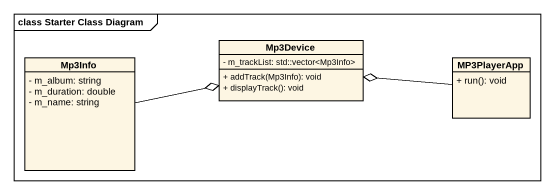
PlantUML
@startuml
mainframe class Starter Class Diagram
hide circle
hide empty members
skinparam classAttributeIconSize 0
class Mp3Info {
  - m_album: string
  - m_duration: double
  - m_name: string
}
class Mp3Device {
  - m_trackList: std::vector<Mp3Info>
  + addTrack(Mp3Info): void
  + displayTrack(): void
}
class MP3PlayerApp {
  + run(): void
}
Mp3Info -right-o Mp3Device
MP3PlayerApp -left-o Mp3Device
@enduml
